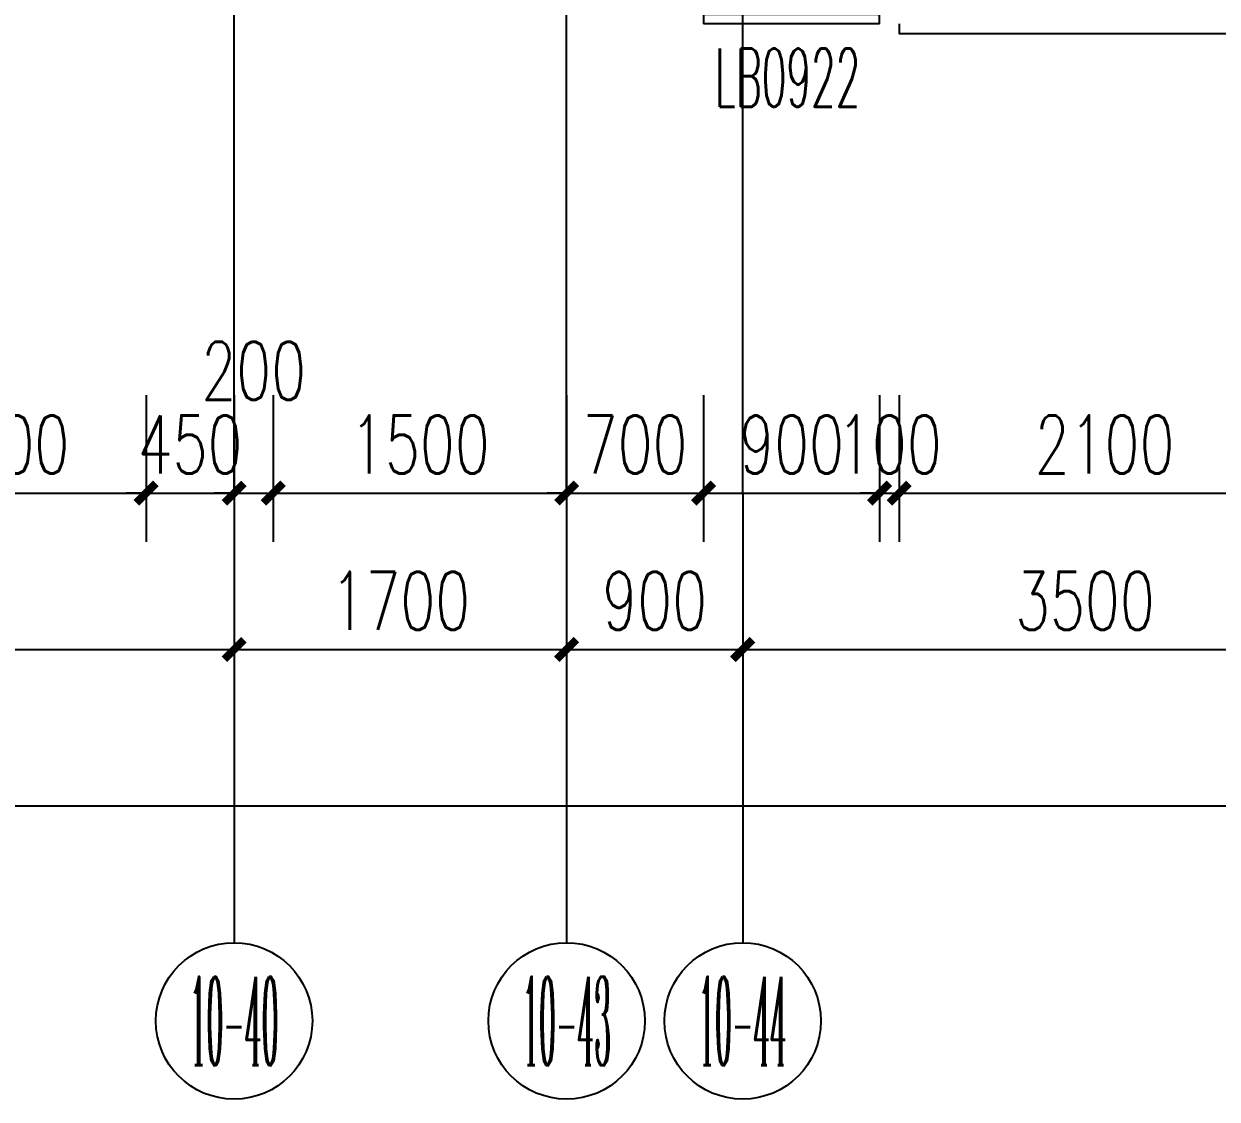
# Model space of a CAD drawing. Header units: millimetres. Extents: x 815519 to 890079, y 147095 to 251022.
# Drawn here: x 871104 to 877205, y 147095 to 152595 of the extents above; entities that cross this region are included whole.
import ezdxf
from ezdxf.enums import TextEntityAlignment as Align

# ---------------------------------------------------------------- set-up
doc = ezdxf.new("R2010")
doc.units = ezdxf.units.MM
doc.header["$LTSCALE"] = 1000
doc.linetypes.add('DOTE', pattern=[61.468, 50.8, -5.08, 0.508, -5.08])
doc.layers.get('Defpoints').update_dxf_attribs({"color": 1})
for name, color, linetype in [('AXIS', 3, 'Continuous'), ('AXIS_TEXT', 7, 'Continuous'), ('PUB_DIM', 3, 'Continuous'), ('PUB_TEXT', 7, 'Continuous'), ('WINDOW', 4, 'Continuous'), ('WINDOW_TEXT', 7, 'Continuous'), ('看线', 163, 'Continuous'), ('面积框', 6, 'Continuous')]:
    doc.layers.add(name, color=color, linetype=linetype)
doc.layers.add('DOTE', color=1, linetype='DOTE', plot=False)
doc.styles.add('_TCH_AXIS', font='COMPLEX', dxfattribs={"bigfont": 'GBCBIG'})
doc.styles.add('_TCH_DIM_T3', font='SIMPLEX.shx', dxfattribs={"width": 0.7, "bigfont": 'GBCBIG.shx'})
doc.styles.add('_TCH_WINDOW', font='SIMPLEX', dxfattribs={"height": 3.5, "bigfont": 'GBCBIG'})
doc.styles.add('COMPLEX', font='COMPLEX')
doc.dimstyles.new('_TCH_ARCH&&100', dxfattribs={"dimtxt": 297.5, "dimasz": 100, "dimexe": 250, "dimexo": 300, "dimgap": 100, "dimtad": 1, "dimdec": 0, "dimzin": 0, "dimdsep": 46, "dimtxsty": '_TCH_DIM_T3', "dimblk": 'ARCHTICK', "dimcen": 0.09, "dimclrt": 7, "dimazin": 2, "dimtfac": 1, "dimtdec": 0, "dimtix": 1, "dimtmove": 2, "dimatfit": 3, "dimfxl": 1, "dimtolj": 1, "dimtzin": 0, "dimarcsym": 0})

# ---------------------------------------------------------------- blocks, each defined once
blk = doc.blocks.new('_AXISO')
blk.add_circle((0, 0), 0.5)
at = {"layer": 'AXIS_TEXT', "style": 'COMPLEX', "width": 1.041667}
blk.add_attdef('A', text='', height=0.56, dxfattribs=at).set_placement((-0.25, -0.28), (0.25, -0.28), align=Align.FIT)
blk = doc.blocks.new('_ArchTick')
at = {"color": 0, "linetype": 'ByBlock', "const_width": 0.4}
blk.add_lwpolyline([(-0.5, -0.5), (0.5, 0.5)], dxfattribs=at)
blk = doc.blocks.new('*D641')
at = {"layer": 'Defpoints', "color": 0, "transparency": 16777216}
for p in [(-369933.1, 341650), (-304373.1, 341650), (-304373.1, 340550)]:
    blk.add_point(p, dxfattribs=at)
at = {"layer": 'PUB_DIM', "color": 0, "lineweight": -2, "transparency": 16777216}
for p, q in [((-369933.1, 341350), (-369933.1, 340300)), ((-304373.1, 341350), (-304373.1, 340300)), ((-369933.1, 340550), (-304373.1, 340550))]:
    blk.add_line(p, q, dxfattribs=at)
at = {"layer": 'PUB_DIM', "color": 0, "lineweight": -2, "transparency": 16777216, "xscale": 100, "yscale": 100, "zscale": 100, "rotation": 180}
blk.add_blockref('_ArchTick', (-369933.1, 340550), dxfattribs=at)
at = {"layer": 'PUB_DIM', "color": 0, "lineweight": -2, "transparency": 16777216, "xscale": 100, "yscale": 100, "zscale": 100}
blk.add_blockref('_ArchTick', (-304373.1, 340550), dxfattribs=at)
at = {"layer": 'PUB_DIM', "color": 7, "transparency": 16777216, "insert": (-337153.1, 340798.7), "char_height": 297.5, "attachment_point": 5, "style": '_TCH_DIM_T3'}
blk.add_mtext('\\A1;65560', dxfattribs=at)
blk = doc.blocks.new('*D661')
at = {"layer": 'Defpoints', "color": 0, "transparency": 16777216}
for p in [(-320973.1, 342450), (-317773.1, 342450), (-317773.1, 341350)]:
    blk.add_point(p, dxfattribs=at)
at = {"layer": 'PUB_DIM', "color": 0, "lineweight": -2, "transparency": 16777216}
for p, q in [((-320973.1, 342150), (-320973.1, 341100)), ((-317773.1, 342150), (-317773.1, 341100)), ((-320973.1, 341350), (-317773.1, 341350))]:
    blk.add_line(p, q, dxfattribs=at)
at = {"layer": 'PUB_DIM', "color": 0, "lineweight": -2, "transparency": 16777216, "xscale": 100, "yscale": 100, "zscale": 100, "rotation": 180}
blk.add_blockref('_ArchTick', (-320973.1, 341350), dxfattribs=at)
at = {"layer": 'PUB_DIM', "color": 0, "lineweight": -2, "transparency": 16777216, "xscale": 100, "yscale": 100, "zscale": 100}
blk.add_blockref('_ArchTick', (-317773.1, 341350), dxfattribs=at)
at = {"layer": 'PUB_DIM', "color": 7, "transparency": 16777216, "insert": (-319373.1, 341598.7), "char_height": 297.5, "attachment_point": 5, "style": '_TCH_DIM_T3'}
blk.add_mtext('\\A1;3200', dxfattribs=at)
blk = doc.blocks.new('*D662')
at = {"layer": 'Defpoints', "color": 0, "transparency": 16777216}
for p in [(-317773.1, 342450), (-316073.1, 342450), (-316073.1, 341350)]:
    blk.add_point(p, dxfattribs=at)
at = {"layer": 'PUB_DIM', "color": 0, "lineweight": -2, "transparency": 16777216}
for p, q in [((-317773.1, 342150), (-317773.1, 341100)), ((-316073.1, 342150), (-316073.1, 341100)), ((-317773.1, 341350), (-316073.1, 341350))]:
    blk.add_line(p, q, dxfattribs=at)
at = {"layer": 'PUB_DIM', "color": 0, "lineweight": -2, "transparency": 16777216, "xscale": 100, "yscale": 100, "zscale": 100, "rotation": 180}
blk.add_blockref('_ArchTick', (-317773.1, 341350), dxfattribs=at)
at = {"layer": 'PUB_DIM', "color": 0, "lineweight": -2, "transparency": 16777216, "xscale": 100, "yscale": 100, "zscale": 100}
blk.add_blockref('_ArchTick', (-316073.1, 341350), dxfattribs=at)
at = {"layer": 'PUB_DIM', "color": 7, "transparency": 16777216, "insert": (-316923.1, 341598.7), "char_height": 297.5, "attachment_point": 5, "style": '_TCH_DIM_T3'}
blk.add_mtext('\\A1;1700', dxfattribs=at)
blk = doc.blocks.new('*D663')
at = {"layer": 'Defpoints', "color": 0, "transparency": 16777216}
for p in [(-316073.1, 342450), (-315173.1, 342450), (-315173.1, 341350)]:
    blk.add_point(p, dxfattribs=at)
at = {"layer": 'PUB_DIM', "color": 0, "lineweight": -2, "transparency": 16777216}
for p, q in [((-316073.1, 342150), (-316073.1, 341100)), ((-315173.1, 342150), (-315173.1, 341100)), ((-316073.1, 341350), (-315173.1, 341350))]:
    blk.add_line(p, q, dxfattribs=at)
at = {"layer": 'PUB_DIM', "color": 0, "lineweight": -2, "transparency": 16777216, "xscale": 100, "yscale": 100, "zscale": 100, "rotation": 180}
blk.add_blockref('_ArchTick', (-316073.1, 341350), dxfattribs=at)
at = {"layer": 'PUB_DIM', "color": 0, "lineweight": -2, "transparency": 16777216, "xscale": 100, "yscale": 100, "zscale": 100}
blk.add_blockref('_ArchTick', (-315173.1, 341350), dxfattribs=at)
at = {"layer": 'PUB_DIM', "color": 7, "transparency": 16777216, "insert": (-315623.1, 341598.7), "char_height": 297.5, "attachment_point": 5, "style": '_TCH_DIM_T3'}
blk.add_mtext('\\A1;900', dxfattribs=at)
blk = doc.blocks.new('*D664')
at = {"layer": 'Defpoints', "color": 0, "transparency": 16777216}
for p in [(-315173.1, 342450), (-311673.1, 342450), (-311673.1, 341350)]:
    blk.add_point(p, dxfattribs=at)
at = {"layer": 'PUB_DIM', "color": 0, "lineweight": -2, "transparency": 16777216}
for p, q in [((-315173.1, 342150), (-315173.1, 341100)), ((-311673.1, 342150), (-311673.1, 341100)), ((-315173.1, 341350), (-311673.1, 341350))]:
    blk.add_line(p, q, dxfattribs=at)
at = {"layer": 'PUB_DIM', "color": 0, "lineweight": -2, "transparency": 16777216, "xscale": 100, "yscale": 100, "zscale": 100, "rotation": 180}
blk.add_blockref('_ArchTick', (-315173.1, 341350), dxfattribs=at)
at = {"layer": 'PUB_DIM', "color": 0, "lineweight": -2, "transparency": 16777216, "xscale": 100, "yscale": 100, "zscale": 100}
blk.add_blockref('_ArchTick', (-311673.1, 341350), dxfattribs=at)
at = {"layer": 'PUB_DIM', "color": 7, "transparency": 16777216, "insert": (-313423.1, 341598.7), "char_height": 297.5, "attachment_point": 5, "style": '_TCH_DIM_T3'}
blk.add_mtext('\\A1;3500', dxfattribs=at)
blk = doc.blocks.new('$WINLIB2D$00000039')
at = {"color": 0}
for points in [[(-0.5, 0.5), (-0.5, -0.5)], [(0.5, 0.5), (-0.5, 0.5)], [(0.5, -0.5), (0.5, 0.5)], [(-0.5, 0.1667), (0.5, 0.1667)], [(-0.3839, -0.1667), (-0.448, 0.1667)], [(-0.3159, -0.1667), (-0.38, 0.1667)], [(-0.2479, -0.1667), (-0.312, 0.1667)], [(-0.1799, -0.1667), (-0.244, 0.1667)], [(-0.1119, -0.1667), (-0.176, 0.1667)], [(-0.0439, -0.1667), (-0.108, 0.1667)], [(0.0241, -0.1667), (-0.04, 0.1667)], [(0.0921, -0.1667), (0.028, 0.1667)], [(0.16, -0.1667), (0.0959, 0.1667)], [(0.228, -0.1667), (0.1639, 0.1667)], [(0.296, -0.1667), (0.2319, 0.1667)], [(0.364, -0.1667), (0.2999, 0.1667)], [(0.432, -0.1667), (0.3679, 0.1667)], [(0.5, -0.1667), (0.4359, 0.1667)], [(-0.4519, -0.1667), (-0.5, 0.0836)], [(-0.5, -0.1667), (0.5, -0.1667)], [(0.5, -0.5), (-0.5, -0.5)]]:
    blk.add_lwpolyline(points, dxfattribs=at)
blk = doc.blocks.new('3A户型-平面-反')
at = {"layer": '看线'}
blk.add_lwpolyline([(-114586.8, 123500), (-114586.8, 123450), (-112486.8, 123450), (-112486.8, 123500)], dxfattribs=at)
at = {"layer": 'WINDOW'}
ref = blk.add_blockref('$WINLIB2D$00000039', (-115136.8, 123575), dxfattribs=dict(at, xscale=-900, yscale=-150, zscale=-900, rotation=179.9999999999911))
ref.add_attrib('A', 'LB0922', (-115528.8, 123076.2), dxfattribs={"layer": 'WINDOW_TEXT', "height": 297.5, "rotation": 360, "style": '_TCH_WINDOW', "width": 0.494118})
blk = doc.blocks.new('*D898')
at = {"layer": 'Defpoints', "color": 0, "transparency": 16777216}
for p in [(-192520, 533800), (-191020, 533800), (-191020, 533000)]:
    blk.add_point(p, dxfattribs=at)
at = {"layer": 'PUB_DIM', "color": 0, "lineweight": -2, "transparency": 16777216}
for p, q in [((-192520, 533500), (-192520, 532750)), ((-191020, 533500), (-191020, 532750)), ((-192520, 533000), (-191020, 533000))]:
    blk.add_line(p, q, dxfattribs=at)
at = {"layer": 'PUB_DIM', "color": 0, "lineweight": -2, "transparency": 16777216, "xscale": 100, "yscale": 100, "zscale": 100, "rotation": 180}
blk.add_blockref('_ArchTick', (-192520, 533000), dxfattribs=at)
at = {"layer": 'PUB_DIM', "color": 0, "lineweight": -2, "transparency": 16777216, "xscale": 100, "yscale": 100, "zscale": 100}
blk.add_blockref('_ArchTick', (-191020, 533000), dxfattribs=at)
at = {"layer": 'PUB_DIM', "color": 7, "transparency": 16777216, "insert": (-191770, 533248.7), "char_height": 297.5, "attachment_point": 5, "style": '_TCH_DIM_T3'}
blk.add_mtext('\\A1;1500', dxfattribs=at)
blk = doc.blocks.new('*D899')
at = {"layer": 'Defpoints', "color": 0, "transparency": 16777216}
for p in [(-191020, 533800), (-190570, 533800), (-190570, 533000)]:
    blk.add_point(p, dxfattribs=at)
at = {"layer": 'PUB_DIM', "color": 0, "lineweight": -2, "transparency": 16777216}
for p, q in [((-191020, 533500), (-191020, 532750)), ((-190570, 533500), (-190570, 532750)), ((-191020, 533000), (-191120, 533000)), ((-191020, 533000), (-190570, 533000)), ((-190570, 533000), (-190470, 533000))]:
    blk.add_line(p, q, dxfattribs=at)
at = {"layer": 'PUB_DIM', "color": 0, "lineweight": -2, "transparency": 16777216, "xscale": 100, "yscale": 100, "zscale": 100}
blk.add_blockref('_ArchTick', (-191020, 533000), dxfattribs=at)
at = {"layer": 'PUB_DIM', "color": 0, "lineweight": -2, "transparency": 16777216, "xscale": 100, "yscale": 100, "zscale": 100, "rotation": 180}
blk.add_blockref('_ArchTick', (-190570, 533000), dxfattribs=at)
at = {"layer": 'PUB_DIM', "color": 7, "transparency": 16777216, "insert": (-190795, 533248.7), "char_height": 297.5, "attachment_point": 5, "style": '_TCH_DIM_T3'}
blk.add_mtext('\\A1;450', dxfattribs=at)
blk = doc.blocks.new('*D900')
at = {"layer": 'Defpoints', "color": 0, "transparency": 16777216}
for p in [(-190570, 533800), (-190370, 533800), (-190370, 533000)]:
    blk.add_point(p, dxfattribs=at)
at = {"layer": 'PUB_DIM', "color": 0, "lineweight": -2, "transparency": 16777216}
for p, q in [((-190570, 533500), (-190570, 532750)), ((-190370, 533500), (-190370, 532750)), ((-190570, 533000), (-190670, 533000)), ((-190570, 533000), (-190370, 533000)), ((-190370, 533000), (-190270, 533000))]:
    blk.add_line(p, q, dxfattribs=at)
at = {"layer": 'PUB_DIM', "color": 0, "lineweight": -2, "transparency": 16777216, "xscale": 100, "yscale": 100, "zscale": 100}
blk.add_blockref('_ArchTick', (-190570, 533000), dxfattribs=at)
at = {"layer": 'PUB_DIM', "color": 0, "lineweight": -2, "transparency": 16777216, "xscale": 100, "yscale": 100, "zscale": 100, "rotation": 180}
blk.add_blockref('_ArchTick', (-190370, 533000), dxfattribs=at)
at = {"layer": 'PUB_DIM', "color": 7, "transparency": 16777216, "insert": (-190470, 533625), "char_height": 297.5, "attachment_point": 5, "style": '_TCH_DIM_T3'}
blk.add_mtext('\\A1;200', dxfattribs=at)
blk = doc.blocks.new('*D901')
at = {"layer": 'Defpoints', "color": 0, "transparency": 16777216}
for p in [(-190370, 533800), (-188870, 533800), (-188870, 533000)]:
    blk.add_point(p, dxfattribs=at)
at = {"layer": 'PUB_DIM', "color": 0, "lineweight": -2, "transparency": 16777216}
for p, q in [((-190370, 533500), (-190370, 532750)), ((-188870, 533500), (-188870, 532750)), ((-190370, 533000), (-188870, 533000))]:
    blk.add_line(p, q, dxfattribs=at)
at = {"layer": 'PUB_DIM', "color": 0, "lineweight": -2, "transparency": 16777216, "xscale": 100, "yscale": 100, "zscale": 100, "rotation": 180}
blk.add_blockref('_ArchTick', (-190370, 533000), dxfattribs=at)
at = {"layer": 'PUB_DIM', "color": 0, "lineweight": -2, "transparency": 16777216, "xscale": 100, "yscale": 100, "zscale": 100}
blk.add_blockref('_ArchTick', (-188870, 533000), dxfattribs=at)
at = {"layer": 'PUB_DIM', "color": 7, "transparency": 16777216, "insert": (-189620, 533248.7), "char_height": 297.5, "attachment_point": 5, "style": '_TCH_DIM_T3'}
blk.add_mtext('\\A1;1500', dxfattribs=at)
blk = doc.blocks.new('*D902')
at = {"layer": 'Defpoints', "color": 0, "transparency": 16777216}
for p in [(-188870, 533800), (-188170, 533800), (-188170, 533000)]:
    blk.add_point(p, dxfattribs=at)
at = {"layer": 'PUB_DIM', "color": 0, "lineweight": -2, "transparency": 16777216}
for p, q in [((-188870, 533500), (-188870, 532750)), ((-188170, 533500), (-188170, 532750)), ((-188870, 533000), (-188970, 533000)), ((-188870, 533000), (-188170, 533000)), ((-188170, 533000), (-188070, 533000))]:
    blk.add_line(p, q, dxfattribs=at)
at = {"layer": 'PUB_DIM', "color": 0, "lineweight": -2, "transparency": 16777216, "xscale": 100, "yscale": 100, "zscale": 100}
blk.add_blockref('_ArchTick', (-188870, 533000), dxfattribs=at)
at = {"layer": 'PUB_DIM', "color": 0, "lineweight": -2, "transparency": 16777216, "xscale": 100, "yscale": 100, "zscale": 100, "rotation": 180}
blk.add_blockref('_ArchTick', (-188170, 533000), dxfattribs=at)
at = {"layer": 'PUB_DIM', "color": 7, "transparency": 16777216, "insert": (-188520, 533248.7), "char_height": 297.5, "attachment_point": 5, "style": '_TCH_DIM_T3'}
blk.add_mtext('\\A1;700', dxfattribs=at)
blk = doc.blocks.new('*D903')
at = {"layer": 'Defpoints', "color": 0, "transparency": 16777216}
for p in [(-188170, 533800), (-187270, 533800), (-187270, 533000)]:
    blk.add_point(p, dxfattribs=at)
at = {"layer": 'PUB_DIM', "color": 0, "lineweight": -2, "transparency": 16777216}
for p, q in [((-188170, 533500), (-188170, 532750)), ((-187270, 533500), (-187270, 532750)), ((-188170, 533000), (-187270, 533000))]:
    blk.add_line(p, q, dxfattribs=at)
at = {"layer": 'PUB_DIM', "color": 0, "lineweight": -2, "transparency": 16777216, "xscale": 100, "yscale": 100, "zscale": 100, "rotation": 180}
blk.add_blockref('_ArchTick', (-188170, 533000), dxfattribs=at)
at = {"layer": 'PUB_DIM', "color": 0, "lineweight": -2, "transparency": 16777216, "xscale": 100, "yscale": 100, "zscale": 100}
blk.add_blockref('_ArchTick', (-187270, 533000), dxfattribs=at)
at = {"layer": 'PUB_DIM', "color": 7, "transparency": 16777216, "insert": (-187720, 533248.7), "char_height": 297.5, "attachment_point": 5, "style": '_TCH_DIM_T3'}
blk.add_mtext('\\A1;900', dxfattribs=at)
blk = doc.blocks.new('*D904')
at = {"layer": 'Defpoints', "color": 0, "transparency": 16777216}
for p in [(-187270, 533800), (-187170, 533800), (-187170, 533000)]:
    blk.add_point(p, dxfattribs=at)
at = {"layer": 'PUB_DIM', "color": 0, "lineweight": -2, "transparency": 16777216}
for p, q in [((-187270, 533500), (-187270, 532750)), ((-187170, 533500), (-187170, 532750)), ((-187270, 533000), (-187370, 533000)), ((-187270, 533000), (-187170, 533000)), ((-187170, 533000), (-187070, 533000))]:
    blk.add_line(p, q, dxfattribs=at)
at = {"layer": 'PUB_DIM', "color": 0, "lineweight": -2, "transparency": 16777216, "xscale": 100, "yscale": 100, "zscale": 100}
blk.add_blockref('_ArchTick', (-187270, 533000), dxfattribs=at)
at = {"layer": 'PUB_DIM', "color": 0, "lineweight": -2, "transparency": 16777216, "xscale": 100, "yscale": 100, "zscale": 100, "rotation": 180}
blk.add_blockref('_ArchTick', (-187170, 533000), dxfattribs=at)
at = {"layer": 'PUB_DIM', "color": 7, "transparency": 16777216, "insert": (-187220, 533248.7), "char_height": 297.5, "attachment_point": 5, "style": '_TCH_DIM_T3'}
blk.add_mtext('\\A1;100', dxfattribs=at)
blk = doc.blocks.new('*D905')
at = {"layer": 'Defpoints', "color": 0, "transparency": 16777216}
for p in [(-187170, 533800), (-185070, 533800), (-185070, 533000)]:
    blk.add_point(p, dxfattribs=at)
at = {"layer": 'PUB_DIM', "color": 0, "lineweight": -2, "transparency": 16777216}
for p, q in [((-187170, 533500), (-187170, 532750)), ((-185070, 533500), (-185070, 532750)), ((-187170, 533000), (-185070, 533000))]:
    blk.add_line(p, q, dxfattribs=at)
at = {"layer": 'PUB_DIM', "color": 0, "lineweight": -2, "transparency": 16777216, "xscale": 100, "yscale": 100, "zscale": 100, "rotation": 180}
blk.add_blockref('_ArchTick', (-187170, 533000), dxfattribs=at)
at = {"layer": 'PUB_DIM', "color": 0, "lineweight": -2, "transparency": 16777216, "xscale": 100, "yscale": 100, "zscale": 100}
blk.add_blockref('_ArchTick', (-185070, 533000), dxfattribs=at)
at = {"layer": 'PUB_DIM', "color": 7, "transparency": 16777216, "insert": (-186120, 533248.7), "char_height": 297.5, "attachment_point": 5, "style": '_TCH_DIM_T3'}
blk.add_mtext('\\A1;2100', dxfattribs=at)
blk = doc.blocks.new('10#标准层轴网')
at = {"layer": 'AXIS'}
for p, q in [((-317773.1, 342150), (-317773.1, 339850)), ((-316073.1, 342150), (-316073.1, 339850)), ((-315173.1, 342150), (-315173.1, 339850))]:
    blk.add_line(p, q, dxfattribs=at)
at = {"layer": 'DOTE'}
for p, q in [((-316073.1, 342150), (-316073.1, 354950)), ((-317773.1, 342150), (-317773.1, 352750)), ((-315173.1, 342150), (-315173.1, 352050))]:
    blk.add_line(p, q, dxfattribs=at)
at = {"layer": 'AXIS'}
ref = blk.add_blockref('_AXISO', (-317773.1, 339450), dxfattribs=dict(at, xscale=800, yscale=800, zscale=800))
ref.add_attrib('A', '10-40', dxfattribs={"layer": 'AXIS_TEXT', "height": 452.55, "style": '_TCH_AXIS', "width": 0.21875}).set_placement((-317999.4, 339223.7), (-317546.8, 339223.7), align=Align.FIT)
ref = blk.add_blockref('_AXISO', (-316073.1, 339450), dxfattribs=dict(at, xscale=800, yscale=800, zscale=800))
ref.add_attrib('A', '10-43', dxfattribs={"layer": 'AXIS_TEXT', "height": 452.55, "style": '_TCH_AXIS', "width": 0.21875}).set_placement((-316299.4, 339223.7), (-315846.8, 339223.7), align=Align.FIT)
ref = blk.add_blockref('_AXISO', (-315173.1, 339450), dxfattribs=dict(at, xscale=800, yscale=800, zscale=800))
ref.add_attrib('A', '10-44', dxfattribs={"layer": 'AXIS_TEXT', "height": 452.55, "style": '_TCH_AXIS', "width": 0.214286}).set_placement((-315399.4, 339223.7), (-314946.8, 339223.7), align=Align.FIT)
at = {"layer": 'PUB_DIM'}
for p1, p2, picture, middle in [((-320973.1, 342450), (-317773.1, 342450), '*D661', (-319373.1, 341598.7)), ((-317773.1, 342450), (-316073.1, 342450), '*D662', (-316923.1, 341598.7)), ((-316073.1, 342450), (-315173.1, 342450), '*D663', (-315623.1, 341598.7)), ((-315173.1, 342450), (-311673.1, 342450), '*D664', (-313423.1, 341598.7)), ((-369933.1, 341650), (-304373.1, 341650), '*D641', (-337153.1, 340798.7))]:
    dim = blk.add_aligned_dim(p1=p1, p2=p2, distance=-1100, dimstyle='_TCH_ARCH&&100', dxfattribs=at)
    dim.commit()
    dim.dimension.update_dxf_attribs({"geometry": picture, "text_midpoint": middle})
blk = doc.blocks.new('10#尺寸标注-0')
at = {"layer": 'PUB_DIM', "color": 112}
dim = blk.add_linear_dim(base=(-190370, 533000), p1=(-190570, 533800), p2=(-190370, 533800), angle=0, dimstyle='_TCH_ARCH&&100', dxfattribs=at)
dim.commit()
dim.dimension.update_dxf_attribs({"geometry": '*D900', "text_midpoint": (-190470, 533625), "dimtype": 129})
for p1, p2, picture, middle in [((-192520, 533800), (-191020, 533800), '*D898', (-191770, 533248.7)), ((-191020, 533800), (-190570, 533800), '*D899', (-190795, 533248.7)), ((-190370, 533800), (-188870, 533800), '*D901', (-189620, 533248.7)), ((-188870, 533800), (-188170, 533800), '*D902', (-188520, 533248.7)), ((-188170, 533800), (-187270, 533800), '*D903', (-187720, 533248.7)), ((-187270, 533800), (-187170, 533800), '*D904', (-187220, 533248.7)), ((-187170, 533800), (-185070, 533800), '*D905', (-186120, 533248.7))]:
    dim = blk.add_aligned_dim(p1=p1, p2=p2, distance=-800, dimstyle='_TCH_ARCH&&100', dxfattribs=at)
    dim.commit()
    dim.dimension.update_dxf_attribs({"geometry": picture, "text_midpoint": middle})

msp = doc.modelspace()

# ---------------------------------------------------------------- block references
at = {"layer": 'PUB_TEXT'}
msp.add_blockref('3A户型-平面-反', (990166.2, 29095.4), dxfattribs=at)
at = {"layer": '看线'}
msp.add_blockref('10#标准层轴网', (1189952.5, -191954.6), dxfattribs=at)
at = {"layer": '面积框'}
msp.add_blockref('10#尺寸标注-0', (1062749.5, -382804.6), dxfattribs=at)

doc.saveas('drawing.dxf')
